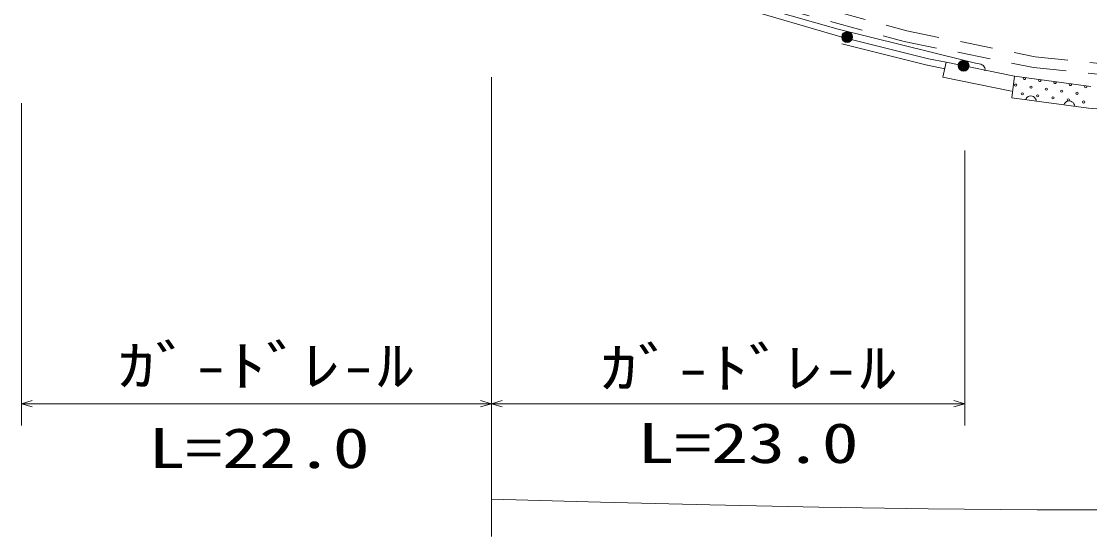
# Model space of a CAD drawing. Units: millimetres, scale not verified. Extents: x 27531 to 667531, y 18316 to 378316.
# Drawn here: x 148533 to 197338, y 238199 to 261754 of the extents above; entities that cross this region are included whole.
import ezdxf
from ezdxf.enums import TextEntityAlignment as Align

# ---------------------------------------------------------------- set-up
doc = ezdxf.new("R2010")
doc.units = ezdxf.units.MM
doc.header["$LTSCALE"] = 1000
doc.linetypes.add('USER2', pattern=[2.5, 1.5, -1])
doc.layers.add('S-SUV', color=7, linetype='Continuous', lineweight=13)
doc.styles.add('ＭＳ ゴシック', font='')
doc.styles.get('ＭＳ ゴシック').set_extended_font_data('MS Gothic')

# ---------------------------------------------------------------- blocks, each defined once
blk = doc.blocks.new('BUHIN160')
at = {"color": 7, "linetype": 'Continuous', "lineweight": 13}
for radius in [249, 220, 191, 161, 132, 97.5, 67.5, 38.8, 7.5]:
    blk.add_circle((180, 172), radius, dxfattribs=at)
blk = doc.blocks.new('BUHIN214')
at = {"color": 7, "linetype": 'Continuous', "lineweight": 13}
blk.add_lwpolyline([(192, -161), (139, -192), (85, -210), (13, -222), (-48, -209), (-104, -185), (-164, -135), (-198, -84), (-220, -25), (-222, 48), (-214, 105), (-192, 161)], dxfattribs=at)
blk = doc.blocks.new('BUHIN136')
at = {"color": 7, "linetype": 'Continuous', "lineweight": 13}
blk.add_lwpolyline([(-345, 389), (0, 0), (-498, 148)], dxfattribs=at)
blk = doc.blocks.new('BUHIN137')
at = {"color": 7, "linetype": 'Continuous', "lineweight": 13}
blk.add_lwpolyline([(345, -389), (0, 0), (498, -148)], dxfattribs=at)

msp = doc.modelspace()

# ---------------------------------------------------------------- linework, layer by layer
at = {"layer": 'S-SUV', "linetype": 'USER2'}
for p, q in [((183221, 262886), (188983, 261318)), ((183083, 262406), (188868, 260831)), ((188983, 261318), (194855, 260138)), ((188868, 260831), (194780, 259644)), ((194855, 260138), (200814, 259518)), ((194780, 259644), (200788, 259018))]:
    msp.add_line(p, q, dxfattribs=at)
at = {"layer": 'S-SUV'}
for p, q in [((186085, 261023), (181274, 262417)), ((189910, 259748), (186011, 260732)), ((189983, 260039), (186085, 261023)), ((190719, 259589), (189926, 259745)), ((190776, 259884), (189983, 260039)), ((190776, 259884), (190637, 259198)), ((193911, 259246), (190776, 259884)), ((193911, 259246), (190776, 259884)), ((191640, 259969), (192125, 259850)), ((170006, 238199), (170006, 259197)), ((193771, 258560), (190637, 259198)), ((193911, 259246), (193779, 258255)), ((197388, 258783), (193911, 259246)), ((197281, 257789), (193779, 258255)), ((148533, 258018), (148533, 243273)), ((200837, 257494), (197281, 257789)), ((191640, 243273), (191640, 255856)), ((148533, 244273), (170006, 244273)), ((170006, 244273), (191640, 244273))]:
    msp.add_line(p, q, dxfattribs=at)
for points in [[(170475, 265657), (178177, 263594), (185850, 261393), (191640, 259969)], [(192125, 259850), (192368, 259790), (192415, 259773), (192456, 259750), (192494, 259715), (192523, 259677), (192545, 259629), (192558, 259582), (192557, 259530), (192551, 259488)], [(170006, 239917), (174987, 239781), (179979, 239655), (184961, 239547), (189956, 239467), (194943, 239423), (199942, 239426)]]:
    msp.add_lwpolyline(points, dxfattribs=at)
for centre in [(193959, 258840), (194660, 258747), (195361, 258653), (194263, 258443), (194963, 258349), (195664, 258256), (196062, 258560), (196365, 258163), (196762, 258467), (197066, 258069)]:
    msp.add_circle(centre, 49.8, dxfattribs=at)
for centre, start, end in [((194356, 259144), 112.8632, 51.9694), ((195057, 259050), 112.8598, 51.9728), ((195758, 258957), 112.8564, 51.9762), ((196459, 258864), 112.853, 51.9796), ((197160, 258770), 112.8496, 51.983)]:
    msp.add_arc(centre, 49.8, start, end, dxfattribs=at)

# ---------------------------------------------------------------- block references
at = {"layer": 'S-SUV', "rotation": 212.41667}
for name, p in [('BUHIN160', (186319, 261278)), ('BUHIN160', (191640, 259969)), ('BUHIN214', (194654, 258138)), ('BUHIN214', (196406, 257905)), ('BUHIN136', (148533, 244273)), ('BUHIN137', (170006, 244273)), ('BUHIN136', (170006, 244273)), ('BUHIN137', (191640, 244273))]:
    msp.add_blockref(name, p, dxfattribs=at)

# ---------------------------------------------------------------- texts
at = {"layer": 'S-SUV', "style": 'ＭＳ ゴシック', "width": 1.35}
for s, p in [('ｶﾞ-ﾄﾞﾚ-ﾙ', (152969, 244540)), ('ｶﾞ-ﾄﾞﾚ-ﾙ', (175012, 244442)), ('L=22.0', (154343, 240783)), ('L=23.0', (176683, 241014))]:
    msp.add_text(s, height=1833, dxfattribs=at).set_placement(p, align=Align.BOTTOM_LEFT)

doc.saveas('drawing.dxf')
